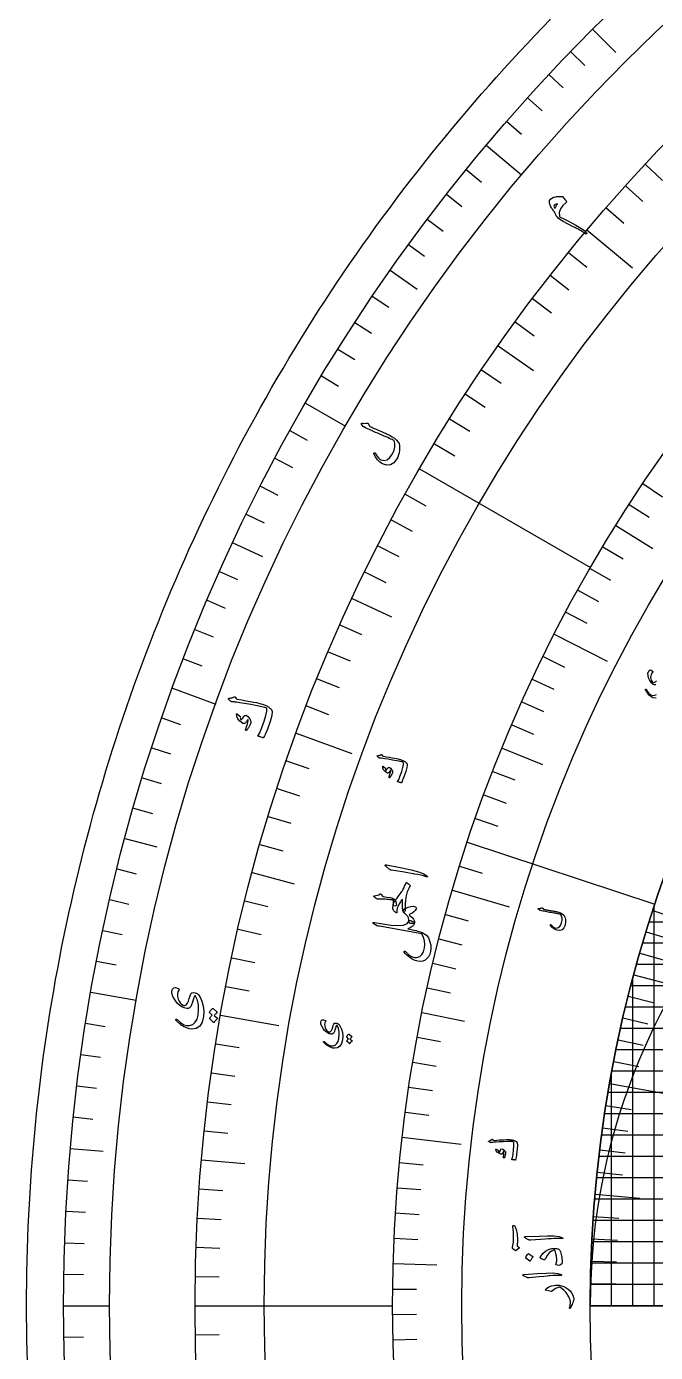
# Model space of a CAD drawing. Header units: millimetres. Extents: x -280 to 280, y -280 to 343.
# Drawn here: x -280 to -184.5, y -7.1 to 194.4 of the extents above; entities that cross this region are included whole.
import ezdxf

# ---------------------------------------------------------------- set-up
doc = ezdxf.new("R2010")
doc.units = ezdxf.units.MM
for name, color, linetype in [('CUT_OUTER', 1, 'Continuous'), ('ENGRAVE', 7, 'Continuous'), ('ENGRAVE_FINE', 8, 'Continuous'), ('TEXT', 5, 'Continuous')]:
    doc.layers.add(name, color=color, linetype=linetype)

msp = doc.modelspace()

# ---------------------------------------------------------------- linework, layer by layer
at = {"layer": 'CUT_OUTER'}
msp.add_lwpolyline([(-279.8682, -8.5889), (-279.9157, -6.8715), (-279.9526, -5.1539), (-279.9789, -3.436), (-279.9947, -1.718), (-280, 0), (-279.9947, 1.718), (-279.9789, 3.436), (-279.9526, 5.1539), (-279.9157, 6.8715), (-279.8682, 8.5889), (-279.8103, 10.306), (-279.7418, 12.0227), (-279.6627, 13.7389), (-279.5732, 15.4547), (-279.4731, 17.1698), (-279.3625, 18.8843), (-279.2413, 20.5981), (-279.1097, 22.3111), (-278.9675, 24.0232), (-278.8149, 25.7345), (-278.6517, 27.4448), (-278.4781, 29.1541), (-278.294, 30.8622), (-278.0993, 32.5692), (-277.8943, 34.275), (-277.6787, 35.9795), (-277.4527, 37.6826), (-277.2163, 39.3843), (-276.9694, 41.0845), (-276.7121, 42.7832), (-276.4444, 44.4803), (-276.1663, 46.1757), (-275.8777, 47.8693), (-275.5788, 49.5612), (-275.2695, 51.2512), (-274.9499, 52.9392), (-274.6199, 54.6253), (-274.2795, 56.3093), (-273.9289, 57.9912), (-273.5679, 59.6709), (-273.1966, 61.3483), (-272.815, 63.0235), (-272.4232, 64.6963), (-272.0211, 66.3666), (-271.6088, 68.0345), (-271.1862, 69.6997), (-270.7534, 71.3624), (-270.3104, 73.0224), (-269.8573, 74.6796), (-269.394, 76.334), (-268.9205, 77.9855), (-268.437, 79.6341), (-267.9433, 81.2797), (-267.4395, 82.9222), (-266.9257, 84.5617), (-266.4018, 86.1979), (-265.8679, 87.8309), (-265.324, 89.4606), (-264.7701, 91.0869), (-264.2062, 92.7098), (-263.6323, 94.3292), (-263.0486, 95.945), (-262.4549, 97.5572), (-261.8514, 99.1658), (-261.238, 100.7706), (-260.6147, 102.3716), (-259.9817, 103.9688), (-259.3389, 105.5621), (-258.6863, 107.1514), (-258.0239, 108.7366), (-257.3519, 110.3178), (-256.6701, 111.8948), (-255.9787, 113.4676), (-255.2777, 115.0361), (-254.567, 116.6003), (-253.8468, 118.1601), (-253.117, 119.7154), (-252.3777, 121.2663), (-251.6289, 122.8125), (-250.8705, 124.3542), (-250.1028, 125.8912), (-249.3256, 127.4234), (-248.5391, 128.9508), (-247.7432, 130.4734), (-246.938, 131.9911), (-246.1234, 133.5038), (-245.2996, 135.0115), (-244.4666, 136.514), (-243.6244, 138.0115), (-242.7729, 139.5037), (-241.9124, 140.9907), (-241.0427, 142.4724), (-240.164, 143.9488), (-239.2762, 145.4197), (-238.3795, 146.8851), (-237.4737, 148.345), (-236.559, 149.7993), (-235.6354, 151.248), (-234.7029, 152.691), (-233.7616, 154.1282), (-232.8115, 155.5597), (-231.8526, 156.9852), (-230.885, 158.4049), (-229.9087, 159.8186), (-228.9237, 161.2263), (-227.9302, 162.6279), (-226.928, 164.0234), (-225.9173, 165.4127), (-224.8981, 166.7958), (-223.8704, 168.1726), (-222.8343, 169.5431), (-221.7898, 170.9072), (-220.737, 172.2648), (-219.6758, 173.616), (-218.6064, 174.9607), (-217.5288, 176.2987), (-216.4429, 177.6301), (-215.3489, 178.9548), (-214.2468, 180.2728), (-213.1367, 181.584), (-212.0185, 182.8884), (-210.8923, 184.1859), (-209.7582, 185.4764), (-208.6162, 186.76), (-207.4663, 188.0365), (-206.3086, 189.306), (-205.1432, 190.5683), (-203.97, 191.8234), (-202.7892, 193.0714), (-201.6007, 194.312), (-200.4046, 195.5453)], dxfattribs=at)
at = {"layer": 'ENGRAVE'}
for points in [[(-194.0301, 194.0301), (-190.4946, 190.4946)], [(-210.2026, 176.3809), (-204.8403, 171.8814)], [(-194.8817, 163.5252), (-187.9873, 157.7401)], [(-224.7753, 157.3894), (-220.6796, 154.5215)], [(-208.3923, 145.9178), (-202.9859, 142.1322)], [(-237.6374, 137.2), (-231.5752, 133.7)], [(-220.3169, 127.2), (-194.3361, 112.2)], [(-190.5058, 118.5872), (-184.9026, 115.0993)], [(-248.6909, 115.9665), (-244.1593, 113.8534)], [(-230.5647, 107.5141), (-224.5831, 104.7248)], [(-199.847, 102.0614), (-191.8318, 97.968)], [(-257.8517, 93.8503), (-251.2738, 91.4562)], [(-239.0578, 87.0099), (-230.6006, 83.9317)], [(-207.7763, 84.7607), (-201.6652, 82.2678)], [(-265.05, 71.0199), (-260.2204, 69.7259)], [(-213.0574, 70.4408), (-184.5738, 61.0236)], [(-245.7315, 65.8436), (-239.3564, 64.1354)], [(-215.3332, 63.1426), (-206.6968, 60.6101)], [(0, 48.6), (-188.227, 48.6)], [(-187.776, 50.3144), (-181.2038, 48.5534)], [(-270.2312, 47.6491), (-263.3376, 46.4335)], [(-219.9315, 44.5589), (-213.4629, 43.2484)], [(-250.5351, 44.1761), (-241.6718, 42.6133)], [(0, 32.4), (-191.681, 32.4)], [(-191.4466, 33.7572), (-181.8743, 32.0693)], [(-222.9353, 25.5975), (-213.994, 24.5709)], [(-273.3558, 23.9155), (-268.3749, 23.4798)], [(-253.4319, 22.1724), (-246.857, 21.5972)], [(0, 16.2), (-193.7238, 16.2)], [(-193.6602, 16.9431), (-186.8821, 16.3501)], [(-224.3089, 6.3939), (-217.7116, 6.2059)], [(-274.4, 0), (-267.4, 0)], [(-254.4, 0), (-224.4, 0)], [(-194.4, 0), (194.4, 0)], [(0, 0), (-194.4, 0)], [(-194.4, 0), (-184.68, 0)]]:
    msp.add_lwpolyline(points, dxfattribs=at)
for radius in [274.4, 274.4, 267.4, 254.4, 254.4, 243.9, 224.4, 224.4, 213.9, 194.4, 194.4]:
    msp.add_circle((0, 0), radius, dxfattribs=at)
for centre, radius, start in [((0, 0), 194.4, 90), ((-97.2, 0), 97.2, 0)]:
    msp.add_arc(centre, radius, start, 180, dxfattribs=at)
at = {"layer": 'ENGRAVE_FINE'}
for points in [[(-197.3868, 190.6143), (-195.2288, 188.5303)], [(-200.6835, 187.1404), (-198.4894, 185.0944)], [(-203.9189, 183.6094), (-201.6895, 181.602)], [(-207.0923, 180.0226), (-204.8282, 178.0544)], [(-186.0564, 173.5004), (-183.4235, 171.0452)], [(-213.2489, 172.6855), (-210.9174, 170.7976)], [(-189.056, 170.2268), (-186.3807, 167.818)], [(-216.2302, 168.9375), (-213.8661, 167.0905)], [(-191.9981, 166.9014), (-189.2812, 164.5396)], [(-219.1456, 165.138), (-216.7497, 163.3326)], [(-221.9943, 161.2883), (-219.5672, 159.5249)], [(-197.7059, 160.0991), (-194.9082, 157.8336)], [(-200.4699, 156.6243), (-197.6331, 154.4079)], [(-227.4879, 153.4425), (-225.0008, 151.765)], [(-203.1729, 153.1017), (-200.2978, 150.9352)], [(-230.1312, 149.449), (-227.6152, 147.815)], [(-205.8139, 149.5326), (-202.9015, 147.4165)], [(-232.7044, 145.4098), (-230.1603, 143.8201)], [(-235.2067, 141.3264), (-232.6352, 139.7813)], [(-210.9072, 142.2587), (-207.9226, 140.2456)], [(-213.3578, 138.5562), (-210.3386, 136.5955)], [(-239.9956, 133.0318), (-237.3718, 131.5773)], [(-215.7434, 134.8115), (-212.6905, 132.9038)], [(-218.0634, 131.0257), (-214.9776, 129.1715)], [(-242.2808, 128.823), (-239.632, 127.4146)], [(-244.4922, 124.575), (-241.8192, 123.213)], [(-222.5033, 123.3356), (-219.3546, 121.5903)], [(-186.3906, 124.9556), (-183.4004, 122.9509)], [(-188.4746, 121.7895), (-185.4509, 119.8357)], [(-246.6291, 120.289), (-243.9327, 118.9739)], [(-224.6219, 119.4336), (-221.4433, 117.7435)], [(-226.6721, 115.4952), (-223.4644, 113.8608)], [(-192.4834, 115.3494), (-189.3955, 113.4989)], [(-250.6769, 111.6085), (-247.9362, 110.3883)], [(-228.6532, 111.5216), (-225.4175, 109.9435)], [(-194.407, 112.0771), (-191.2882, 110.2791)], [(-252.5865, 107.2166), (-249.825, 106.0444)], [(-196.2759, 108.771), (-193.1271, 107.0261)], [(-198.0894, 105.4322), (-194.9115, 103.7408)], [(-254.4192, 102.792), (-251.6377, 101.6682)], [(-232.406, 103.4738), (-229.1172, 102.0096)], [(-234.1764, 99.402), (-230.8626, 97.9954)], [(-256.1745, 98.3362), (-253.3737, 97.2611)], [(-201.5481, 98.6596), (-198.3147, 97.0768)], [(-235.8756, 95.2999), (-232.5377, 93.9513)], [(-203.1921, 95.2277), (-199.9324, 93.7)], [(-237.5029, 91.1688), (-234.142, 89.8787)], [(-204.7785, 91.7666), (-201.4933, 90.2944)], [(-259.4503, 89.3359), (-256.6137, 88.3592)], [(-206.3067, 88.2773), (-202.997, 86.8611)], [(-260.9699, 84.7943), (-258.1167, 83.8672)], [(-240.5399, 82.8245), (-237.1361, 81.6525)], [(-209.1866, 81.2178), (-205.8307, 79.9148)], [(-262.41, 80.2268), (-259.5411, 79.3497)], [(-241.9488, 78.6139), (-238.525, 77.5015)], [(-210.5372, 77.6495), (-207.1596, 76.4038)], [(-263.7702, 75.6349), (-260.8864, 74.808)], [(-243.2839, 74.3794), (-239.8412, 73.3268)], [(-211.8276, 74.0568), (-208.4293, 72.8688)], [(-244.545, 70.1221), (-241.0844, 69.1298)], [(-214.2261, 66.8024), (-210.7893, 65.7307)], [(-266.2491, 66.3834), (-263.3383, 65.6576)], [(-267.3671, 61.7266), (-264.444, 61.0517)], [(-246.8432, 61.5449), (-243.3502, 60.674)], [(-184.68, 0), (-184.68, 60.7014)], [(-216.3783, 59.4624), (-212.907, 58.5085)], [(-184.8854, 60.0729), (-181.1877, 58.8714)], [(-268.4037, 57.051), (-265.4693, 56.4272)], [(-247.8797, 57.2275), (-244.372, 56.4177)], [(-185.9056, 56.8371), (-182.1875, 55.7003)], [(0, 58.32), (-185.4458, 58.32)], [(-217.3611, 55.7629), (-213.874, 54.8683)], [(0, 55.08), (-186.4338, 55.08)], [(-248.8407, 52.8927), (-245.3194, 52.1443)], [(-186.8693, 53.5839), (-183.1319, 52.5122)], [(-269.3585, 52.358), (-266.4136, 51.7856)], [(-218.2812, 52.0452), (-214.7793, 51.2102)], [(0, 51.84), (-187.3605, 51.84)], [(-249.726, 48.5418), (-246.1921, 47.8549)], [(-187.92, 0), (-187.92, 49.7738)], [(-219.1381, 48.3101), (-215.6225, 47.5351)], [(-188.6255, 47.0296), (-184.853, 46.089)], [(0, 45.36), (-189.0339, 45.36)], [(-271.0217, 42.9256), (-268.0586, 42.4563)], [(-189.4175, 43.7305), (-185.6292, 42.8559)], [(-220.6611, 40.7926), (-217.1211, 40.1382)], [(-190.1519, 40.418), (-186.3489, 39.6097)], [(0, 42.12), (-189.7822, 42.12)], [(-251.2679, 39.7969), (-247.7122, 39.2338)], [(0, 38.88), (-190.4723, 38.88)], [(-271.7296, 38.1891), (-268.7588, 37.7716)], [(-221.3266, 37.0122), (-217.7759, 36.4184)], [(-190.8283, 37.0933), (-187.0118, 36.3514)], [(-251.9242, 35.4056), (-248.3592, 34.9046)], [(-191.16, 0), (-191.16, 35.3442)], [(0, 35.64), (-191.1051, 35.64)], [(-272.3547, 33.4409), (-269.377, 33.0753)], [(-221.9276, 33.2188), (-218.3673, 32.6859)], [(-252.5037, 31.0036), (-248.9306, 30.5648)], [(-192.0066, 30.4109), (-188.1665, 29.8026)], [(-272.8968, 28.6826), (-269.9132, 28.369)], [(-222.4639, 29.4136), (-218.895, 28.9417)], [(0, 29.16), (-192.2006, 29.16)], [(-253.0064, 26.592), (-249.4261, 26.2157)], [(-192.5081, 27.0553), (-188.658, 26.5141)], [(0, 25.92), (-192.6643, 25.92)], [(0, 22.68), (-193.0725, 22.68)], [(-192.951, 23.6914), (-189.092, 23.2176)], [(-223.3413, 21.7718), (-219.7583, 21.4225)], [(-193.3351, 20.3203), (-189.4684, 19.9139)], [(-273.7316, 19.1412), (-270.7389, 18.9319)], [(0, 19.44), (-193.4256, 19.44)], [(-253.7803, 17.746), (-250.1891, 17.4949)], [(-223.6819, 17.9374), (-220.0935, 17.6496)], [(-274.0239, 14.361), (-271.0281, 14.204)], [(-254.0514, 13.3143), (-250.4563, 13.1259)], [(-223.9569, 14.0956), (-220.364, 13.8694)], [(0, 12.96), (-193.9675, 12.96)], [(-193.9265, 13.5607), (-190.0479, 13.2894)], [(-224.1659, 10.2474), (-220.5697, 10.083)], [(-194.1336, 10.1741), (-190.2509, 9.9706)], [(-274.2328, 9.5764), (-271.2347, 9.4717)], [(-254.245, 8.8784), (-250.6472, 8.7528)], [(0, 9.72), (-194.1568, 9.72)], [(0, 6.48), (-194.292, 6.48)], [(-194.2816, 6.7845), (-190.3959, 6.6488)], [(-274.3582, 4.7889), (-271.3587, 4.7366)], [(-254.3613, 4.4399), (-250.7618, 4.3771)], [(-224.3857, 2.5364), (-220.7859, 2.4957)], [(0, 3.24), (-194.373, 3.24)], [(-194.3704, 3.3927), (-190.483, 3.3249)], [(-224.3961, -1.3241), (-220.7962, -1.3029)], [(-274.3582, -4.7889), (-271.3587, -4.7366)], [(-254.3613, -4.4399), (-250.7618, -4.3771)], [(-224.3401, -5.1864), (-220.741, -5.1032)]]:
    msp.add_lwpolyline(points, dxfattribs=at)
at = {"layer": 'TEXT'}
for points in [[(-199.7679, 166.1897), (-199.8631, 166.3008), (-199.9553, 166.4146), (-200.0445, 166.531), (-200.1308, 166.6502), (-200.2124, 166.7722), (-200.2879, 166.8973), (-200.3572, 167.0253), (-200.4203, 167.1564), (-200.5189, 167.4126), (-200.5737, 167.6385), (-200.5847, 167.8339), (-200.552, 167.9988), (-200.4375, 168.1959), (-200.2434, 168.3559), (-199.9699, 168.4784), (-199.617, 168.5632), (-199.5125, 168.5802), (-199.4077, 168.594), (-199.3027, 168.6045), (-199.1974, 168.6118), (-199.0916, 168.6163), (-198.9847, 168.6184), (-198.8769, 168.6181), (-198.7681, 168.6155), (-198.7079, 168.6105), (-198.656, 168.5975), (-198.6122, 168.5767), (-198.5766, 168.5479), (-198.4558, 168.4054), (-198.3486, 168.2775), (-198.255, 168.164), (-198.1749, 168.0651), (-198.1094, 167.9822), (-198.0593, 167.9169), (-198.0247, 167.8691), (-198.0056, 167.8388), (-197.9908, 167.7917), (-197.9932, 167.7487), (-198.0127, 167.7099), (-198.0494, 167.6754), (-198.5742, 167.2061), (-198.9199, 166.705), (-199.0863, 166.1734), (-199.0735, 165.612), (-199.0578, 165.5603), (-199.0342, 165.518), (-199.0027, 165.4853), (-198.9633, 165.462), (-198.3945, 165.1942), (-197.8113, 164.9047), (-197.2136, 164.5936), (-196.6017, 164.2608), (-195.7977, 163.7895), (-195.2499, 163.4133), (-194.9576, 163.1327), (-194.9206, 162.9481), (-194.96, 162.9186), (-195.0173, 162.917), (-195.0925, 162.9432), (-195.1857, 162.9972), (-195.3693, 163.1226), (-195.5649, 163.2477), (-195.7723, 163.3727), (-195.9918, 163.4974), (-196.222, 163.6224), (-196.4619, 163.7481), (-196.7115, 163.8745), (-196.9708, 164.0015), (-197.8406, 164.4274), (-198.5116, 164.7866), (-198.9835, 165.08), (-199.2557, 165.308), (-199.3664, 165.4331), (-199.4632, 165.5547), (-199.5461, 165.6727), (-199.6149, 165.7873), (-199.6709, 165.8971), (-199.715, 166.0007), (-199.7474, 166.0983), (-199.7679, 166.1897)], [(-199.7243, 166.7639), (-199.6975, 166.8502), (-199.6655, 166.9382), (-199.6284, 167.0279), (-199.5863, 167.1191), (-199.5393, 167.2116), (-199.4881, 167.3049), (-199.4324, 167.3989), (-199.3723, 167.4937), (-199.5641, 167.4505), (-199.7101, 167.3967), (-199.8103, 167.3325), (-199.8647, 167.2579), (-199.8938, 167.1395), (-199.8802, 167.0176), (-199.8237, 166.8924), (-199.7243, 166.7639)], [(-229.1307, 134.0056), (-229.1465, 134.0335), (-229.153, 134.0614), (-229.1505, 134.0892), (-229.1388, 134.117), (-229.1193, 134.1403), (-229.0933, 134.1545), (-229.0609, 134.1595), (-229.0221, 134.1554), (-228.8, 134.1246), (-228.5994, 134.1129), (-228.4203, 134.1204), (-228.2626, 134.1469), (-228.2093, 134.1508), (-228.1611, 134.1325), (-228.1181, 134.0919), (-228.0804, 134.0292), (-228.0649, 133.9942), (-228.0499, 133.9607), (-228.0352, 133.9288), (-228.021, 133.8985), (-228.0076, 133.87), (-227.9955, 133.8437), (-227.9849, 133.8195), (-227.9756, 133.7974), (-227.9576, 133.759), (-227.9302, 133.723), (-227.8936, 133.6895), (-227.8476, 133.6586), (-227.7075, 133.589), (-227.5534, 133.5152), (-227.3855, 133.4372), (-227.2037, 133.355), (-227.0082, 133.2681), (-226.7995, 133.1759), (-226.5774, 133.0786), (-226.3421, 132.976), (-226.1054, 132.8768), (-225.8839, 132.7819), (-225.6775, 132.6912), (-225.4864, 132.6048), (-225.3096, 132.5229), (-225.1465, 132.4456), (-224.9969, 132.3731), (-224.861, 132.3052), (-224.4681, 132.0879), (-224.1204, 131.8407), (-223.8175, 131.5639), (-223.5594, 131.2577), (-223.4337, 131.0335), (-223.3582, 130.757), (-223.3327, 130.4283), (-223.3569, 130.0472), (-223.4201, 129.6564), (-223.5077, 129.306), (-223.6198, 128.9958), (-223.7564, 128.7257), (-224.2239, 128.1215), (-224.7426, 127.793), (-225.3137, 127.7405), (-225.9379, 127.965), (-226.3424, 128.2394), (-226.6944, 128.5856), (-226.9938, 129.004), (-227.2399, 129.4948), (-227.2515, 129.5281), (-227.2536, 129.5574), (-227.2464, 129.5826), (-227.2297, 129.6038), (-227.2064, 129.6232), (-227.1834, 129.6349), (-227.1609, 129.639), (-227.1389, 129.6356), (-227.1091, 129.6251), (-227.0837, 129.6093), (-227.0626, 129.5881), (-227.0459, 129.5616), (-226.7981, 129.1812), (-226.5701, 128.8867), (-226.3621, 128.6781), (-226.1742, 128.5551), (-225.6803, 128.4473), (-225.2268, 128.5624), (-224.8131, 128.9001), (-224.4383, 129.4602), (-224.192, 130.0179), (-224.0653, 130.5404), (-224.0584, 131.028), (-224.1717, 131.4813), (-224.3114, 131.5551), (-224.4765, 131.6379), (-224.6671, 131.7297), (-224.8832, 131.8305), (-225.1255, 131.9401), (-225.3948, 132.0582), (-225.6913, 132.1849), (-226.0147, 132.3201), (-226.3465, 132.4629), (-226.6723, 132.6048), (-226.9921, 132.7456), (-227.3059, 132.8855), (-227.6135, 133.025), (-227.9145, 133.1644), (-228.2089, 133.3039), (-228.4968, 133.4435), (-228.7805, 133.5666), (-228.8098, 133.5858), (-228.8355, 133.6067), (-228.8575, 133.6295), (-228.8758, 133.6542)], [(-249.235, 92.3181), (-249.1262, 92.3331), (-249.0214, 92.352), (-248.9205, 92.3748), (-248.8236, 92.4014), (-248.7305, 92.4325), (-248.6409, 92.4685), (-248.5548, 92.5095), (-248.4724, 92.5555), (-248.4305, 92.5693), (-248.3897, 92.5639), (-248.3501, 92.5393), (-248.3116, 92.4956), (-248.1153, 92.2461), (-248.0934, 92.2208), (-248.0741, 92.2014), (-248.0574, 92.1879), (-248.0434, 92.1802), (-247.3044, 92.0661), (-246.6384, 91.9576), (-246.0456, 91.855), (-245.5257, 91.7586), (-245.0795, 91.6681), (-244.7076, 91.5835), (-244.4101, 91.5047), (-244.1868, 91.432), (-243.7724, 91.2768), (-243.6438, 91.2203), (-243.517, 91.1571), (-243.3921, 91.0875), (-243.269, 91.0114), (-243.1479, 90.9282), (-243.029, 90.8375), (-242.9123, 90.7393), (-242.7979, 90.6336), (-242.6919, 90.3052), (-242.7631, 89.6959), (-243.0092, 88.8051), (-243.4273, 87.631), (-243.5716, 87.2692), (-243.7141, 86.9377), (-243.8549, 86.6365), (-243.9941, 86.3656), (-244.0144, 86.3436), (-244.0375, 86.331), (-244.0632, 86.3276), (-244.0917, 86.3335), (-244.2248, 86.3719), (-244.3456, 86.4078), (-244.4542, 86.4411), (-244.5505, 86.4719), (-244.6356, 86.5005), (-244.7105, 86.5273), (-244.7754, 86.5523), (-244.83, 86.5755), (-244.8601, 86.5903), (-244.8737, 86.6077), (-244.8709, 86.6276), (-244.8516, 86.65), (-244.7211, 86.8272), (-244.5861, 87.0671), (-244.4464, 87.3698), (-244.3017, 87.7352), (-243.9031, 88.8388), (-243.6399, 89.7199), (-243.5145, 90.38), (-243.5286, 90.8197), (-243.7863, 90.9153), (-244.274, 91.0374), (-244.9916, 91.1857), (-245.9395, 91.3595), (-246.8914, 91.525), (-247.6128, 91.6465), (-248.1033, 91.7247), (-248.3628, 91.7601), (-248.4347, 91.7676), (-248.5019, 91.7747), (-248.5644, 91.7813), (-248.6224, 91.7873), (-248.6751, 91.7927), (-248.7222, 91.7972), (-248.7636, 91.8009), (-248.7993, 91.8036), (-248.8753, 91.8145), (-248.9434, 91.8372), (-249.0035, 91.8716), (-249.0556, 91.9178), (-249.3169, 92.201), (-249.3336, 92.2225), (-249.3425, 92.2424), (-249.3436, 92.2606), (-249.3368, 92.2772), (-249.3181, 92.2936), (-249.2949, 92.3059), (-249.2672, 92.3141), (-249.235, 92.3181)], [(-248.1063, 89.938), (-248.0983, 89.9534), (-248.0869, 89.9651), (-248.072, 89.973), (-248.0536, 89.9773), (-248.0392, 89.9757), (-248.0245, 89.9716), (-248.0095, 89.965), (-247.9942, 89.9558), (-247.6095, 89.6122), (-247.5718, 89.5737), (-247.5451, 89.5379), (-247.5295, 89.5049), (-247.5248, 89.4747), (-247.5335, 89.3559), (-247.5268, 89.2498), (-247.5046, 89.1563), (-247.4671, 89.0756), (-247.4406, 89.0527), (-247.4018, 89.0569), (-247.3509, 89.0883), (-247.2879, 89.1467), (-247.2541, 89.1888), (-247.2208, 89.2328), (-247.188, 89.2788), (-247.1557, 89.3268), (-247.1236, 89.3773), (-247.0916, 89.4308), (-247.0597, 89.4874), (-247.0279, 89.5471), (-246.8593, 89.7319), (-246.6499, 89.7345), (-246.3998, 89.5552), (-246.1085, 89.1945), (-246.0312, 89.0615), (-245.9775, 88.9395), (-245.9473, 88.8286), (-245.9408, 88.7286), (-245.9554, 88.6266), (-245.9946, 88.4925), (-246.0585, 88.3264), (-246.147, 88.1281), (-246.1944, 88.0277), (-246.2429, 87.9337), (-246.2928, 87.8461), (-246.3438, 87.765), (-246.3946, 87.6898), (-246.4434, 87.6199), (-246.4903, 87.5554), (-246.5353, 87.4961), (-246.5728, 87.4631), (-246.6093, 87.4429), (-246.6448, 87.4357), (-246.6794, 87.4413), (-246.711, 87.4585), (-246.7292, 87.483), (-246.7341, 87.5149), (-246.7256, 87.554), (-246.6912, 87.6761), (-246.65, 87.8139), (-246.602, 87.9673), (-246.547, 88.1363), (-246.4443, 88.4516), (-246.3753, 88.7019), (-246.3403, 88.8872), (-246.3394, 89.0076), (-246.3445, 89.0251), (-246.3551, 89.0374), (-246.3711, 89.0444), (-246.3927, 89.0462), (-246.4076, 89.0431), (-246.4238, 89.0333), (-246.4412, 89.0166), (-246.4599, 88.9932), (-246.6088, 88.7666), (-246.6758, 88.6736), (-246.746, 88.5985), (-246.8192, 88.5415), (-246.8956, 88.5024), (-246.9783, 88.4759), (-247.0558, 88.4704), (-247.1281, 88.4861), (-247.1953, 88.5228), (-247.6196, 88.8516), (-247.9129, 89.1972), (-248.0752, 89.5594), (-248.1063, 89.938)], [(-226.6759, 83.6005), (-226.6012, 83.6108), (-226.5292, 83.6237), (-226.46, 83.6393), (-226.3934, 83.6575), (-226.3295, 83.6788), (-226.268, 83.7035), (-226.209, 83.7316), (-226.1524, 83.7631), (-226.1237, 83.7726), (-226.0957, 83.7689), (-226.0684, 83.7521), (-226.0418, 83.7221), (-225.9064, 83.5513), (-225.8913, 83.5339), (-225.878, 83.5206), (-225.8665, 83.5114), (-225.8569, 83.5061), (-225.3488, 83.4282), (-224.8909, 83.3542), (-224.4832, 83.2844), (-224.1257, 83.2187), (-223.8188, 83.1571), (-223.5631, 83.0994), (-223.3584, 83.0458), (-223.2048, 82.9961), (-222.9196, 82.8901), (-222.8311, 82.8514), (-222.7439, 82.8082), (-222.6579, 82.7605), (-222.5731, 82.7083), (-222.4898, 82.6513), (-222.4079, 82.5891), (-222.3276, 82.5217), (-222.2487, 82.4492), (-222.1755, 82.2233), (-222.2241, 81.8038), (-222.3932, 81.1903), (-222.6813, 80.3819), (-222.7809, 80.1329), (-222.8793, 79.9047), (-222.9766, 79.6975), (-223.0728, 79.5111), (-223.0868, 79.496), (-223.1027, 79.4873), (-223.1204, 79.485), (-223.1399, 79.4891), (-223.2314, 79.5158), (-223.3144, 79.5406), (-223.389, 79.5637), (-223.4552, 79.585), (-223.5136, 79.6048), (-223.5651, 79.6233), (-223.6096, 79.6406), (-223.6472, 79.6567), (-223.6678, 79.6669), (-223.6772, 79.6789), (-223.6752, 79.6925), (-223.6619, 79.7079), (-223.5719, 79.8296), (-223.4787, 79.9946), (-223.3823, 80.2027), (-223.2824, 80.454), (-223.0078, 81.2131), (-222.827, 81.8194), (-222.7412, 82.2736), (-222.7513, 82.5761), (-222.9287, 82.6414), (-223.2641, 82.7248), (-223.7577, 82.8259), (-224.4095, 82.9443), (-225.064, 83.0574), (-225.56, 83.1405), (-225.8972, 83.194), (-226.0756, 83.2183), (-226.125, 83.2235), (-226.1711, 83.2283), (-226.2141, 83.2328), (-226.254, 83.237), (-226.2902, 83.2407), (-226.3226, 83.2438), (-226.351, 83.2463), (-226.3756, 83.2482), (-226.4278, 83.2557), (-226.4746, 83.2712), (-226.516, 83.2948), (-226.5519, 83.3265), (-226.732, 83.5204), (-226.7435, 83.5351), (-226.7496, 83.5487), (-226.7504, 83.5612), (-226.7458, 83.5725), (-226.733, 83.5838), (-226.7171, 83.5922), (-226.698, 83.5978), (-226.6759, 83.6005)], [(-225.8973, 81.9696), (-225.8918, 81.9801), (-225.8839, 81.9881), (-225.8737, 81.9935), (-225.8611, 81.9965), (-225.8512, 81.9954), (-225.841, 81.9925), (-225.8307, 81.9879), (-225.8202, 81.9816), (-225.5557, 81.7457), (-225.5298, 81.7192), (-225.5114, 81.6947), (-225.5007, 81.6721), (-225.4974, 81.6513), (-225.5034, 81.5699), (-225.4988, 81.4971), (-225.4836, 81.4329), (-225.4578, 81.3775), (-225.4395, 81.3617), (-225.4129, 81.3646), (-225.3779, 81.3861), (-225.3346, 81.4261), (-225.3114, 81.4549), (-225.2885, 81.4851), (-225.2659, 81.5166), (-225.2437, 81.5495), (-225.2217, 81.5841), (-225.1997, 81.6208), (-225.1778, 81.6597), (-225.1559, 81.7006), (-225.0401, 81.8273), (-224.8962, 81.8289), (-224.7242, 81.7057), (-224.5239, 81.458), (-224.4708, 81.3666), (-224.4339, 81.2828), (-224.4132, 81.2066), (-224.4087, 81.1379), (-224.4188, 81.0678), (-224.4458, 80.9758), (-224.4898, 80.8617), (-224.5507, 80.7256), (-224.5833, 80.6567), (-224.6168, 80.5922), (-224.6511, 80.5321), (-224.6863, 80.4765), (-224.7213, 80.4249), (-224.7549, 80.3769), (-224.7872, 80.3327), (-224.8182, 80.292), (-224.844, 80.2694), (-224.8691, 80.2556), (-224.8936, 80.2507), (-224.9173, 80.2546), (-224.939, 80.2665), (-224.9515, 80.2834), (-224.9549, 80.3053), (-224.949, 80.3321), (-224.9252, 80.4159), (-224.8968, 80.5104), (-224.8636, 80.6157), (-224.8257, 80.7317), (-224.7549, 80.9481), (-224.7074, 81.1199), (-224.6833, 81.2471), (-224.6827, 81.3298), (-224.6861, 81.3418), (-224.6934, 81.3503), (-224.7045, 81.3551), (-224.7193, 81.3563), (-224.7295, 81.3542), (-224.7407, 81.3475), (-224.7526, 81.336), (-224.7655, 81.3199), (-224.8678, 81.1645), (-224.914, 81.1007), (-224.9622, 81.0493), (-225.0126, 81.0102), (-225.0651, 80.9835), (-225.1219, 80.9654), (-225.1752, 80.9617), (-225.2249, 80.9726), (-225.2711, 80.9979), (-225.5626, 81.224), (-225.7642, 81.4614), (-225.8757, 81.71), (-225.8973, 81.9696)], [(-225.3713, 66.7373), (-225.5149, 66.8775), (-225.5533, 66.9675), (-225.4864, 67.0071), (-225.3145, 66.9962), (-222.9971, 66.5397), (-221.5765, 66.2534), (-220.4636, 65.9513), (-219.658, 65.6349), (-219.1593, 65.3051), (-219.1234, 65.2615), (-219.1073, 65.2275), (-219.1108, 65.2031), (-219.134, 65.1882), (-219.1657, 65.1803), (-219.2042, 65.1793), (-219.2494, 65.1853), (-219.3012, 65.1982), (-219.6996, 65.3167), (-220.1277, 65.424), (-220.5853, 65.52), (-221.0726, 65.6046), (-221.1993, 65.629), (-221.5424, 65.6913), (-222.1021, 65.7912), (-222.8784, 65.9284), (-224.6049, 66.2153), (-224.6948, 66.2368), (-224.7751, 66.2655), (-224.8458, 66.3016), (-224.9068, 66.3451)], [(-227.025, 62.0135), (-227.06, 62.0424), (-227.092, 62.0686), (-227.121, 62.0921), (-227.1471, 62.1129), (-227.1695, 62.1308), (-227.1878, 62.1456), (-227.202, 62.1575), (-227.212, 62.1663), (-227.2281, 62.1872), (-227.2377, 62.2089), (-227.2409, 62.2314), (-227.2376, 62.2546), (-227.2287, 62.2757), (-227.215, 62.2917), (-227.1965, 62.3025), (-227.1732, 62.3082), (-226.9362, 62.3423), (-226.7161, 62.3961), (-226.5129, 62.4696), (-226.3266, 62.5628), (-226.2801, 62.5804), (-226.2353, 62.5782), (-226.1922, 62.5561), (-226.1509, 62.5143), (-225.9013, 62.1921), (-225.274, 62.1204), (-224.7998, 62.0394), (-224.4338, 61.9365), (-224.1757, 61.8119), (-224.0256, 61.6657), (-223.966, 61.5408), (-223.9126, 61.3613), (-223.8654, 61.1272), (-223.824, 60.8386), (-224.0568, 60.7479), (-224.2112, 60.7584), (-224.2871, 60.8705), (-224.2843, 61.0841), (-224.2639, 61.241), (-224.2522, 61.384), (-224.2491, 61.5131), (-224.2548, 61.6283), (-224.2956, 61.6417), (-224.3558, 61.6548), (-224.4353, 61.6676), (-224.5342, 61.68), (-224.653, 61.6928), (-224.7919, 61.7067), (-224.951, 61.7217), (-225.1304, 61.7378), (-225.3514, 61.7584), (-225.559, 61.7758), (-225.7532, 61.7902), (-225.9339, 61.8014), (-226.1018, 61.809), (-226.2578, 61.8128), (-226.4018, 61.8125), (-226.5339, 61.8083), (-226.6385, 61.8077), (-226.7214, 61.8138), (-226.7825, 61.8267), (-226.8219, 61.8463), (-226.855, 61.8776), (-226.8999, 61.9158), (-226.9566, 61.9611), (-227.025, 62.0135)], [(-223.8433, 59.7339), (-223.9764, 59.8025), (-224.0916, 59.8826), (-224.1888, 59.9743), (-224.268, 60.0774), (-224.327, 60.2115), (-224.3595, 60.3749), (-224.3653, 60.5676), (-224.3445, 60.7895), (-224.3232, 60.9079), (-224.2951, 61.0218), (-224.2599, 61.1314), (-224.2179, 61.2366), (-224.17, 61.3377), (-224.1176, 61.435), (-224.0605, 61.5285), (-223.9988, 61.6182), (-223.7704, 61.9174), (-223.567, 62.1848), (-223.3889, 62.4208), (-223.236, 62.6253), (-223.1083, 62.7991), (-223.0058, 62.9429), (-222.9285, 63.0567), (-222.8763, 63.1407), (-222.7925, 63.3043), (-222.7148, 63.4634), (-222.6433, 63.6179), (-222.5779, 63.7678), (-222.5181, 63.9112), (-222.4631, 64.0459), (-222.413, 64.1719), (-222.3679, 64.2893), (-222.3572, 64.307), (-222.3384, 64.3135), (-222.3117, 64.3088), (-222.2769, 64.2931), (-222.1306, 64.2076), (-221.9954, 64.109), (-221.8716, 63.9975), (-221.7589, 63.8731), (-221.7478, 63.8531), (-221.7435, 63.8312), (-221.7459, 63.8075), (-221.7551, 63.782), (-221.825, 63.6549), (-221.8905, 63.5321), (-221.9515, 63.4136), (-222.0081, 63.2995), (-222.0595, 63.1901), (-222.1051, 63.0859), (-222.1447, 62.9868), (-222.1785, 62.893), (-222.3476, 62.3192), (-222.4545, 61.6945), (-222.4988, 61.0193), (-222.4802, 60.2943), (-222.4802, 60.17), (-222.4986, 60.0606), (-222.5353, 59.9661), (-222.5903, 59.8864), (-222.6518, 59.8333), (-222.7079, 59.8186), (-222.7587, 59.8422), (-222.8041, 59.9041), (-222.8692, 60.1264), (-222.9063, 60.492), (-222.9149, 61.0011), (-222.8939, 61.6539), (-222.8964, 61.6808), (-222.9009, 61.7008), (-222.9072, 61.7138), (-222.9155, 61.7199), (-222.9816, 61.6857), (-223.0848, 61.5667), (-223.2249, 61.3628), (-223.4018, 61.0738), (-223.5752, 60.741), (-223.6932, 60.413), (-223.756, 60.0901), (-223.7634, 59.7725), (-223.7645, 59.7428), (-223.7782, 59.7265), (-223.8044, 59.7235), (-223.8433, 59.7339)], [(-222.8195, 59.958), (-222.7741, 60.0802), (-222.6963, 60.1936), (-222.586, 60.2981), (-222.4432, 60.3937), (-222.0384, 60.5929), (-221.6535, 60.7), (-221.2886, 60.7153), (-220.9437, 60.6392), (-220.8524, 60.5888), (-220.8049, 60.5195), (-220.8011, 60.4313), (-220.8409, 60.3242), (-220.9889, 60.0822), (-221.1947, 59.8643), (-221.4583, 59.6703), (-221.7799, 59.5), (-221.844, 59.4602), (-221.8674, 59.4145), (-221.8502, 59.3629), (-221.7923, 59.3053), (-221.4483, 59.0194), (-221.2175, 58.7322), (-221.0998, 58.4435), (-221.0951, 58.1529), (-221.1105, 58.1274), (-221.1421, 58.1062), (-221.19, 58.0892), (-221.2541, 58.0765), (-221.436, 58.0688), (-221.5949, 58.0821), (-221.731, 58.1166), (-221.8442, 58.1721), (-221.8842, 58.2086), (-221.912, 58.2541), (-221.9274, 58.3088), (-221.9304, 58.3726), (-221.9288, 58.6682), (-221.9892, 58.9297), (-222.1118, 59.1572), (-222.2966, 59.3509), (-222.5129, 59.5383), (-222.6721, 59.7021), (-222.7743, 59.842), (-222.8195, 59.958)], [(-202.2602, 60.2736), (-202.2739, 60.2882), (-202.2821, 60.3041), (-202.2847, 60.3213), (-202.2817, 60.3398), (-202.2733, 60.3568), (-202.2597, 60.3692), (-202.2408, 60.377), (-202.2166, 60.3802), (-202.0773, 60.3943), (-201.9538, 60.4168), (-201.8463, 60.4477), (-201.7545, 60.487), (-201.7227, 60.4972), (-201.6908, 60.4932), (-201.6587, 60.475), (-201.6264, 60.4426), (-201.6118, 60.4237), (-201.5977, 60.4057), (-201.5841, 60.3885), (-201.5709, 60.3723), (-201.5585, 60.357), (-201.5473, 60.3428), (-201.5372, 60.3298), (-201.5283, 60.3178), (-201.5116, 60.2971), (-201.4897, 60.2794), (-201.4624, 60.2645), (-201.4299, 60.2526), (-201.3345, 60.2311), (-201.23, 60.2092), (-201.1165, 60.1867), (-200.9939, 60.1638), (-200.8624, 60.14), (-200.722, 60.115), (-200.5727, 60.0889), (-200.4146, 60.0615), (-200.2562, 60.0365), (-200.1076, 60.0117), (-199.9689, 59.9873), (-199.84, 59.9633), (-199.7205, 59.9398), (-199.61, 59.9171), (-199.5084, 59.8953), (-199.4158, 59.8743), (-199.145, 59.8008), (-198.8972, 59.7024), (-198.6722, 59.5794), (-198.47, 59.4318), (-198.3604, 59.3143), (-198.2736, 59.1574), (-198.2094, 58.9614), (-198.1678, 58.7261), (-198.1485, 58.4791), (-198.15, 58.2529), (-198.1724, 58.0477), (-198.2156, 57.8632), (-198.4109, 57.4265), (-198.6779, 57.1502), (-199.0173, 57.0343), (-199.4295, 57.0792), (-199.7154, 57.1867), (-199.9801, 57.3455), (-200.2233, 57.5557), (-200.4449, 57.8176), (-200.4568, 57.8361), (-200.4624, 57.8536), (-200.4617, 57.87), (-200.4547, 57.8853), (-200.4434, 57.9004), (-200.4312, 57.9109), (-200.4181, 57.9167), (-200.4042, 57.9179), (-200.3846, 57.9159), (-200.3668, 57.91), (-200.3509, 57.9002), (-200.3368, 57.8866), (-200.1304, 57.6919), (-199.9487, 57.5466), (-199.7917, 57.4504), (-199.6595, 57.4032), (-199.3436, 57.4102), (-199.085, 57.5468), (-198.8833, 57.8131), (-198.738, 58.2089), (-198.6707, 58.5844), (-198.6709, 58.9207), (-198.739, 59.2181), (-198.875, 59.4766), (-198.9707, 59.5006), (-199.0833, 59.5263), (-199.2126, 59.5538), (-199.3587, 59.5829), (-199.5221, 59.6135), (-199.7032, 59.6452), (-199.902, 59.6782), (-200.1184, 59.7123), (-200.341, 59.7498), (-200.5598, 59.7877), (-200.7749, 59.8258), (-200.9862, 59.8643), (-201.1936, 59.9034), (-201.397, 59.9435), (-201.5964, 59.9846), (-201.7918, 60.0267), (-201.9823, 60.0595), (-202.003, 60.0667), (-202.0217, 60.0757), (-202.0384, 60.0862), (-202.0532, 60.0985)], [(-224.6219, 57.8617), (-223.58, 57.7703), (-222.7706, 57.8526), (-222.1932, 58.1085), (-221.847, 58.5384), (-221.7924, 58.5574), (-221.6969, 58.5433), (-221.5605, 58.4961), (-221.3831, 58.416), (-221.2451, 58.3464), (-221.1508, 58.2808), (-221.1, 58.2194), (-221.0927, 58.1621), (-221.2216, 57.86), (-221.4339, 57.6163), (-221.7299, 57.4308), (-222.1098, 57.3034), (-220.8659, 57.0346), (-219.9233, 56.7124), (-219.2813, 56.3381), (-218.9397, 55.9121), (-218.7335, 55.3235), (-218.6142, 54.7826), (-218.5823, 54.2886), (-218.638, 53.841), (-218.7684, 53.4124), (-218.952, 53.0509), (-219.1891, 52.7563), (-219.4801, 52.5284), (-219.813, 52.3789), (-220.1761, 52.3194), (-220.5695, 52.3504), (-220.993, 52.4722), (-221.2122, 52.5672), (-221.4273, 52.6789), (-221.6384, 52.8074), (-221.8454, 52.9529), (-222.0482, 53.1159), (-222.2466, 53.297), (-222.4405, 53.4963), (-222.6299, 53.7139), (-222.6486, 53.7441), (-222.6596, 53.775), (-222.6631, 53.8065), (-222.659, 53.8387), (-222.6492, 53.8639), (-222.6333, 53.884), (-222.6111, 53.8989), (-222.5829, 53.9086), (-222.551, 53.9101), (-222.5182, 53.9003), (-222.4845, 53.8792), (-222.4497, 53.8469), (-221.973, 53.3958), (-221.5232, 53.0931), (-221.101, 52.9377), (-220.7065, 52.9289), (-220.2873, 53.0789), (-219.9555, 53.3717), (-219.7104, 53.8073), (-219.5512, 54.386), (-219.5067, 54.9224), (-219.5614, 55.4526), (-219.7154, 55.9774), (-219.9688, 56.4971), (-226.4052, 57.6679), (-226.5589, 57.6964), (-226.6872, 57.7272), (-226.7902, 57.7603), (-226.8678, 57.7958), (-227.3798, 58.1179), (-227.4099, 58.1988), (-227.3809, 58.2494), (-227.2927, 58.2697), (-227.1454, 58.2596)], [(-256.8834, 47.9554), (-257.0331, 47.6847), (-257.0966, 47.3633), (-257.0735, 46.9915), (-256.9638, 46.5698), (-256.8362, 46.2919), (-256.6676, 46.0496), (-256.458, 45.8427), (-256.2076, 45.6713), (-256.1553, 45.6494), (-256.0989, 45.6382), (-256.0382, 45.6376), (-255.9733, 45.6478), (-255.758, 45.7548), (-255.5723, 45.9652), (-255.4159, 46.2789), (-255.2883, 46.6961), (-255.166, 47.1083), (-255.0279, 47.3985), (-254.8743, 47.5666), (-254.7054, 47.6128), (-254.3798, 47.5605), (-254.1031, 47.4432), (-253.8752, 47.2611), (-253.696, 47.0144), (-253.365, 46.2768), (-253.1586, 45.5197), (-253.0764, 44.7424), (-253.1183, 43.9439), (-253.3252, 43.1001), (-253.6937, 42.5043), (-254.2256, 42.1561), (-254.9219, 42.0559), (-255.2871, 42.1036), (-255.6729, 42.2207), (-256.0791, 42.4076), (-256.5057, 42.6645), (-256.6222, 42.7488), (-256.7338, 42.834), (-256.8408, 42.9203), (-256.943, 43.0075), (-257.0408, 43.0963), (-257.1349, 43.1875), (-257.2251, 43.2809), (-257.3114, 43.3766), (-257.3455, 43.4259), (-257.3558, 43.4667), (-257.3423, 43.4988), (-257.3051, 43.5224), (-257.2623, 43.5318), (-257.2216, 43.5289), (-257.1829, 43.5138), (-257.1463, 43.4864), (-256.6179, 43.0206), (-256.1219, 42.7148), (-255.6587, 42.5681), (-255.2288, 42.5795), (-254.7465, 42.7659), (-254.3728, 43.0945), (-254.107, 43.5653), (-253.9484, 44.1788), (-253.8724, 44.987), (-253.9092, 45.7343), (-254.0594, 46.4212), (-254.3234, 47.0486), (-254.3483, 47.088), (-254.377, 47.1064), (-254.4097, 47.1039), (-254.4462, 47.0804), (-254.5258, 46.9725), (-254.6126, 46.7756), (-254.7062, 46.4898), (-254.8065, 46.1149), (-254.9241, 45.7362), (-255.067, 45.4565), (-255.2355, 45.276), (-255.43, 45.1945), (-255.6443, 45.1787), (-255.862, 45.2023), (-256.083, 45.2654), (-256.3074, 45.3681), (-256.734, 45.6486), (-257.11, 46.0001), (-257.435, 46.4229), (-257.7086, 46.9171), (-257.771, 47.0469), (-257.8229, 47.1713), (-257.8642, 47.2903), (-257.895, 47.4041), (-257.9159, 47.5119), (-257.9276, 47.6135), (-257.93, 47.7088), (-257.9233, 47.7978), (-257.8283, 48.1329), (-257.641, 48.3142), (-257.3619, 48.3416), (-256.991, 48.2154), (-256.8961, 48.1549), (-256.8465, 48.0914), (-256.8423, 48.0249), (-256.8834, 47.9554)], [(-252.2049, 44.5517), (-252.2141, 44.5646), (-252.2181, 44.5811), (-252.2168, 44.6012), (-252.2103, 44.6248), (-252.1623, 44.7051), (-252.1113, 44.7821), (-252.0576, 44.8557), (-252.0009, 44.9259), (-251.9407, 44.9932), (-251.8764, 45.0581), (-251.8078, 45.1205), (-251.7352, 45.1804), (-251.7144, 45.1908), (-251.6938, 45.1933), (-251.6736, 45.1879), (-251.6536, 45.1748), (-251.0526, 44.6356), (-251.0457, 44.6226), (-251.0487, 44.6057), (-251.0616, 44.585), (-251.0843, 44.5603), (-251.1041, 44.5442), (-251.1321, 44.5172), (-251.1683, 44.4792), (-251.2128, 44.4304), (-251.2662, 44.3702), (-251.329, 44.2981), (-251.4014, 44.2142), (-251.4833, 44.1185), (-251.0162, 43.6956), (-251.0027, 43.6775), (-251.0022, 43.6573), (-251.0147, 43.6348), (-251.0402, 43.61), (-251.0623, 43.5886), (-251.0957, 43.5546), (-251.1405, 43.508), (-251.1965, 43.4487), (-251.2642, 43.3757), (-251.3435, 43.2878), (-251.4345, 43.1851), (-251.5371, 43.0674), (-251.5528, 43.0561), (-251.5672, 43.0524), (-251.5803, 43.0563), (-251.592, 43.0679), (-252.1682, 43.6078), (-252.1774, 43.6206), (-252.1814, 43.6371), (-252.1802, 43.6572), (-252.1739, 43.6808), (-252.137, 43.7499), (-252.0965, 43.8161), (-252.0526, 43.8794), (-252.0051, 43.9398), (-251.9546, 43.9974), (-251.9018, 44.0523), (-251.8465, 44.1045), (-251.7888, 44.1541)], [(-234.5904, 43.1917), (-234.6928, 43.0056), (-234.736, 42.7847), (-234.7197, 42.5294), (-234.6438, 42.2398), (-234.5558, 42.0489), (-234.4397, 41.8825), (-234.2956, 41.7404), (-234.1234, 41.6226), (-234.0874, 41.6076), (-234.0486, 41.5999), (-234.0068, 41.5995), (-233.9622, 41.6066), (-233.8143, 41.6802), (-233.6867, 41.8251), (-233.5793, 42.0411), (-233.492, 42.3282), (-233.4084, 42.612), (-233.3138, 42.8119), (-233.2084, 42.9279), (-233.0924, 42.96), (-232.8685, 42.9246), (-232.6781, 42.8443), (-232.5211, 42.7194), (-232.3975, 42.5497), (-232.1693, 42.0419), (-232.027, 41.5202), (-231.9705, 40.9842), (-231.9998, 40.4334), (-232.143, 39.8515), (-232.3973, 39.441), (-232.7637, 39.2016), (-233.2427, 39.1336), (-233.4936, 39.1671), (-233.7586, 39.2484), (-234.0376, 39.3777), (-234.3304, 39.5551), (-234.4103, 39.6133), (-234.487, 39.6721), (-234.5603, 39.7315), (-234.6305, 39.7916), (-234.6976, 39.8529), (-234.7621, 39.9156), (-234.824, 39.98), (-234.8833, 40.0458), (-234.9066, 40.0798), (-234.9136, 40.1078), (-234.9044, 40.1299), (-234.8788, 40.146), (-234.8493, 40.1524), (-234.8213, 40.1504), (-234.7948, 40.1399), (-234.7696, 40.1211), (-234.407, 39.8002), (-234.0664, 39.5891), (-233.7483, 39.4875), (-233.4526, 39.4947), (-233.1208, 39.6225), (-232.8633, 39.8485), (-232.68, 40.1727), (-232.5704, 40.5954), (-232.5178, 41.1525), (-232.5432, 41.6674), (-232.6468, 42.1405), (-232.829, 42.5722), (-232.8461, 42.5993), (-232.8659, 42.6119), (-232.8883, 42.6101), (-232.9134, 42.5939), (-232.968, 42.5194), (-233.0275, 42.3838), (-233.0916, 42.1869), (-233.1603, 41.9287), (-233.2409, 41.6679), (-233.3391, 41.4753), (-233.455, 41.351), (-233.5887, 41.2949), (-233.736, 41.284), (-233.8857, 41.3002), (-234.0376, 41.3435), (-234.1919, 41.4141), (-234.4853, 41.6068), (-234.7439, 41.8483), (-234.9676, 42.1386), (-235.1561, 42.4777), (-235.1992, 42.5668), (-235.235, 42.6521), (-235.2636, 42.7338), (-235.2849, 42.8118), (-235.2994, 42.8859), (-235.3076, 42.9556), (-235.3095, 43.021), (-235.305, 43.082), (-235.2403, 43.3122), (-235.1119, 43.4369), (-234.9201, 43.4561), (-234.6648, 43.3701), (-234.5995, 43.3287), (-234.5653, 43.2852), (-234.5622, 43.2396), (-234.5904, 43.1917)], [(-231.3714, 40.8531), (-231.3777, 40.862), (-231.3804, 40.8733), (-231.3795, 40.8872), (-231.3751, 40.9035), (-231.342, 40.959), (-231.307, 41.0121), (-231.27, 41.063), (-231.231, 41.1115), (-231.1896, 41.158), (-231.1454, 41.2029), (-231.0982, 41.246), (-231.0483, 41.2875), (-231.034, 41.2946), (-231.0198, 41.2964), (-231.0059, 41.2927), (-230.9922, 41.2837), (-230.579, 40.9118), (-230.5743, 40.9028), (-230.5764, 40.8911), (-230.5852, 40.8768), (-230.6009, 40.8598), (-230.6145, 40.8486), (-230.6337, 40.8299), (-230.6587, 40.8037), (-230.6893, 40.7699), (-230.726, 40.7282), (-230.7693, 40.6784), (-230.8191, 40.6204), (-230.8755, 40.5542), (-230.5547, 40.2622), (-230.5454, 40.2497), (-230.5451, 40.2357), (-230.5537, 40.2202), (-230.5713, 40.2031), (-230.5865, 40.1883), (-230.6095, 40.1648), (-230.6403, 40.1325), (-230.6789, 40.0916), (-230.7255, 40.0411), (-230.7802, 39.9804), (-230.8429, 39.9094), (-230.9136, 39.8282), (-230.9244, 39.8203), (-230.9343, 39.8178), (-230.9433, 39.8205), (-230.9514, 39.8285), (-231.3468, 40.2014), (-231.3532, 40.2103), (-231.3559, 40.2217), (-231.3551, 40.2355), (-231.3507, 40.2519), (-231.3252, 40.2996), (-231.2974, 40.3452), (-231.2671, 40.3889), (-231.2344, 40.4307), (-231.1997, 40.4705), (-231.1633, 40.5084), (-231.1252, 40.5445), (-231.0855, 40.5787)], [(-209.7765, 25.0307), (-209.7125, 25.0556), (-209.6516, 25.0822), (-209.5937, 25.1106), (-209.5387, 25.1408), (-209.4867, 25.1732), (-209.4375, 25.208), (-209.3913, 25.2453), (-209.3479, 25.2852), (-209.3245, 25.2996), (-209.2989, 25.3023), (-209.2712, 25.2932), (-209.2414, 25.2723), (-209.0856, 25.1498), (-209.0686, 25.1377), (-209.054, 25.1287), (-209.0419, 25.123), (-209.0323, 25.1204), (-208.5666, 25.1588), (-208.1461, 25.1902), (-207.7708, 25.2146), (-207.4408, 25.232), (-207.1565, 25.2424), (-206.9182, 25.2454), (-206.7258, 25.2412), (-206.5796, 25.2297), (-206.305, 25.1962), (-206.2186, 25.1807), (-206.1323, 25.1609), (-206.0462, 25.1369), (-205.9602, 25.1087), (-205.8745, 25.0759), (-205.789, 25.0382), (-205.7037, 24.9956), (-205.6186, 24.9481), (-205.5062, 24.7639), (-205.4605, 24.3827), (-205.4803, 23.8046), (-205.5641, 23.0291), (-205.5995, 22.7879), (-205.6382, 22.5654), (-205.6803, 22.3617), (-205.7259, 22.1766), (-205.7351, 22.1603), (-205.7473, 22.1492), (-205.7625, 22.1434), (-205.7806, 22.1429), (-205.8671, 22.1471), (-205.9458, 22.1515), (-206.0166, 22.1561), (-206.0796, 22.1609), (-206.1355, 22.1661), (-206.1849, 22.1716), (-206.228, 22.1774), (-206.2645, 22.1837), (-206.285, 22.1883), (-206.2958, 22.1969), (-206.2969, 22.2094), (-206.2884, 22.2259), (-206.2346, 22.3525), (-206.1871, 22.518), (-206.1459, 22.7224), (-206.1108, 22.9657), (-206.0286, 23.6949), (-205.9969, 24.2692), (-206.017, 24.6889), (-206.0899, 24.9541), (-206.2605, 24.9744), (-206.5747, 24.9773), (-207.0324, 24.9624), (-207.6338, 24.9294), (-208.2364, 24.891), (-208.6925, 24.8597), (-209.002, 24.8358), (-209.1649, 24.8195), (-209.2096, 24.8136), (-209.2515, 24.8081), (-209.2905, 24.803), (-209.3265, 24.7983), (-209.3594, 24.7939), (-209.3887, 24.7898), (-209.4143, 24.786), (-209.4364, 24.7825), (-209.4842, 24.7781), (-209.5289, 24.7819), (-209.5704, 24.794), (-209.6089, 24.8144), (-209.8091, 24.9479), (-209.8224, 24.9585), (-209.8307, 24.9693), (-209.834, 24.9801), (-209.8323, 24.9911), (-209.8234, 25.0038), (-209.8111, 25.0146), (-209.7954, 25.0236), (-209.7765, 25.0307)], [(-208.7433, 23.7527), (-208.7407, 23.7631), (-208.7354, 23.7719), (-208.7275, 23.7788), (-208.717, 23.7841), (-208.708, 23.7852), (-208.6984, 23.7849), (-208.6883, 23.783), (-208.6777, 23.7796), (-208.3939, 23.6269), (-208.3654, 23.609), (-208.344, 23.5912), (-208.3297, 23.5735), (-208.3225, 23.5558), (-208.3105, 23.4825), (-208.291, 23.4191), (-208.264, 23.3656), (-208.2295, 23.322), (-208.21, 23.3119), (-208.1871, 23.3201), (-208.1607, 23.3465), (-208.1308, 23.3911), (-208.1164, 23.4214), (-208.1026, 23.453), (-208.0893, 23.4856), (-208.0766, 23.5194), (-208.0644, 23.5547), (-208.0528, 23.5918), (-208.0416, 23.6308), (-208.0309, 23.6716), (-207.9553, 23.8081), (-207.8284, 23.8401), (-207.6503, 23.7675), (-207.4208, 23.5908), (-207.3545, 23.5212), (-207.3042, 23.4549), (-207.2697, 23.3919), (-207.2513, 23.3321), (-207.2453, 23.268), (-207.2498, 23.1809), (-207.2645, 23.0707), (-207.2896, 22.9375), (-207.3039, 22.8696), (-207.3198, 22.8055), (-207.3374, 22.7451), (-207.3568, 22.6885), (-207.3768, 22.6355), (-207.3964, 22.586), (-207.4156, 22.54), (-207.4344, 22.4975), (-207.4524, 22.472), (-207.4717, 22.4545), (-207.4922, 22.445), (-207.514, 22.4434), (-207.5358, 22.4494), (-207.5504, 22.4616), (-207.558, 22.4803), (-207.5585, 22.5053), (-207.5552, 22.5844), (-207.55, 22.674), (-207.543, 22.7741), (-207.534, 22.8847), (-207.5172, 23.091), (-207.5115, 23.253), (-207.5171, 23.3706), (-207.5341, 23.4438), (-207.5397, 23.4537), (-207.5479, 23.4597), (-207.5587, 23.4616), (-207.5721, 23.4595), (-207.5807, 23.4555), (-207.5891, 23.4472), (-207.5973, 23.4346), (-207.6052, 23.4176), (-207.6629, 23.2585), (-207.6901, 23.1923), (-207.7219, 23.1366), (-207.7582, 23.0914), (-207.799, 23.0567), (-207.8454, 23.0286), (-207.8917, 23.0141), (-207.938, 23.0132), (-207.9841, 23.0258), (-208.2897, 23.1641), (-208.5181, 23.3314), (-208.6693, 23.5276), (-208.7433, 23.7527)], [(-206.1563, 11.9992), (-206.159, 12.0714), (-206.1423, 12.1295), (-206.1064, 12.1732), (-206.0511, 12.2027), (-205.9895, 12.2138), (-205.9345, 12.2024), (-205.8861, 12.1684), (-205.8444, 12.1119), (-205.6203, 11.5556), (-205.4839, 10.8605), (-205.4335, 10.0262), (-205.4676, 9.0517), (-205.3932, 9.0093), (-205.3273, 8.9673), (-205.2697, 8.9257), (-205.2207, 8.8845), (-205.1883, 8.8494), (-205.1727, 8.8172), (-205.174, 8.788), (-205.1921, 8.7616), (-205.6152, 8.3706), (-205.6883, 8.3448), (-205.801, 8.3847), (-205.9535, 8.4906), (-206.1455, 8.6627), (-206.1753, 8.7087), (-206.192, 8.765), (-206.1955, 8.8317), (-206.1859, 8.9088), (-206.0669, 9.6791), (-206.0223, 10.4503), (-206.0521, 11.2234), (-206.1563, 11.9992)], [(-204.2408, 10.2605), (-204.3931, 10.3509), (-204.4447, 10.4201), (-204.3956, 10.4679), (-204.2459, 10.4943), (-202.1638, 10.5844), (-200.8861, 10.634), (-199.869, 10.6061), (-199.1124, 10.5021), (-198.6162, 10.3229), (-198.5764, 10.293), (-198.5555, 10.2672), (-198.5534, 10.2455), (-198.5702, 10.228), (-198.5958, 10.2146), (-198.6286, 10.2057), (-198.6686, 10.2015), (-198.7157, 10.2018), (-199.082, 10.2206), (-199.4713, 10.2237), (-199.8837, 10.2109), (-200.3192, 10.1823), (-200.4329, 10.1769), (-200.7401, 10.159), (-201.2408, 10.1284), (-201.935, 10.0848), (-203.4751, 9.9721), (-203.5568, 9.9717), (-203.6316, 9.9797), (-203.6997, 9.996), (-203.761, 10.0206)], [(-201.431, 6.9729), (-201.5305, 7.0102), (-201.6201, 7.0466), (-201.6996, 7.0822), (-201.7691, 7.1169), (-201.8291, 7.1503), (-201.8801, 7.1817), (-201.9222, 7.2112), (-201.9554, 7.2389), (-201.9867, 7.2811), (-201.9988, 7.328), (-201.9916, 7.3796), (-201.9652, 7.4357), (-201.6102, 7.9276), (-201.2048, 8.2997), (-200.7498, 8.5523), (-200.2456, 8.686), (-200.1024, 8.7015), (-199.9627, 8.7097), (-199.8265, 8.7107), (-199.6939, 8.7044), (-199.5657, 8.6903), (-199.4433, 8.6681), (-199.3265, 8.6377), (-199.2153, 8.5992), (-199.1563, 8.5666), (-199.1041, 8.5248), (-199.0586, 8.4739), (-199.0198, 8.4138), (-198.9293, 8.209), (-198.8526, 7.9985), (-198.7897, 7.7825), (-198.7405, 7.5609), (-198.704, 7.3346), (-198.679, 7.1046), (-198.6655, 6.8709), (-198.6635, 6.6334), (-198.7203, 6.3537), (-198.8855, 6.1865), (-199.1593, 6.1319), (-199.5419, 6.1901), (-199.5832, 6.2072), (-199.6148, 6.2303), (-199.6366, 6.2595), (-199.6488, 6.2947), (-199.6441, 6.3247), (-199.632, 6.3554), (-199.6125, 6.387), (-199.5855, 6.4194), (-199.5266, 6.5203), (-199.4908, 6.6589), (-199.478, 6.8352), (-199.488, 7.0491), (-199.5388, 7.5147), (-199.6004, 7.8956), (-199.6732, 8.1916), (-199.7576, 8.4027), (-199.7699, 8.4138), (-199.7908, 8.421), (-199.8203, 8.4244), (-199.8584, 8.4239), (-200.2642, 8.2974), (-200.6287, 8.0339), (-200.9516, 7.6328), (-201.2319, 7.0937), (-201.2719, 7.0233), (-201.3185, 6.9797), (-201.3715, 6.9629), (-201.431, 6.9729)], [(-204.1587, 7.2314), (-204.1689, 7.2426), (-204.1747, 7.2579), (-204.1761, 7.2774), (-204.1731, 7.3011), (-204.1004, 7.4663), (-204.0131, 7.6212), (-203.9113, 7.7657), (-203.7949, 7.8998), (-203.7775, 7.9126), (-203.7603, 7.9178), (-203.7435, 7.9156), (-203.7269, 7.9058), (-203.0991, 7.4775), (-203.0843, 7.4619), (-203.0813, 7.4425), (-203.0901, 7.4192), (-203.1107, 7.392), (-203.1285, 7.3685), (-203.1553, 7.3313), (-203.191, 7.2805), (-203.2356, 7.216), (-203.2893, 7.1367), (-203.3519, 7.0416), (-203.4235, 6.9306), (-203.504, 6.8036), (-203.5173, 6.7869), (-203.5303, 6.7787), (-203.543, 6.7791), (-203.5554, 6.7881)], [(-204.4488, 4.5009), (-204.6036, 4.587), (-204.6572, 4.6548), (-204.6094, 4.7039), (-204.4605, 4.7346), (-202.3818, 4.8832), (-201.106, 4.9688), (-200.0885, 4.9696), (-199.3293, 4.887), (-198.8282, 4.7218), (-198.7876, 4.693), (-198.766, 4.6678), (-198.7633, 4.6462), (-198.7796, 4.6282), (-198.8048, 4.6141), (-198.8373, 4.6043), (-198.8771, 4.599), (-198.9243, 4.598), (-199.2909, 4.6064), (-199.6802, 4.5985), (-200.0921, 4.5742), (-200.5266, 4.5333), (-200.6401, 4.5247), (-200.9466, 4.4982), (-201.4463, 4.4534), (-202.139, 4.3903), (-203.6753, 4.2342), (-203.7569, 4.2316), (-203.832, 4.2375), (-203.9005, 4.2518), (-203.9625, 4.2747)], [(-201.1735, 2.3711), (-201.1888, 2.3761), (-201.2009, 2.3821), (-201.2098, 2.3891), (-201.2156, 2.3971), (-201.2174, 2.4211), (-201.2065, 2.4501), (-201.1827, 2.4844), (-201.1463, 2.5238), (-200.9606, 2.6765), (-200.7466, 2.8072), (-200.5042, 2.9161), (-200.2335, 3.0032), (-199.9425, 3.0696), (-199.656, 3.1084), (-199.3743, 3.1198), (-199.0972, 3.1039), (-198.7332, 3.0237), (-198.3847, 2.8958), (-198.0516, 2.7204), (-197.7338, 2.4977), (-197.4464, 2.2333), (-197.213, 1.9327), (-197.0334, 1.5958), (-196.9075, 1.2225), (-196.8864, 1.1225), (-196.8811, 1.0226), (-196.8917, 0.9229), (-196.918, 0.8231), (-197.0006, 0.5933), (-197.0771, 0.3856), (-197.1475, 0.2001), (-197.2119, 0.0369), (-197.2703, -0.1035), (-197.3229, -0.2205), (-197.3696, -0.3141), (-197.4105, -0.3843), (-197.4232, -0.3989), (-197.4359, -0.4094), (-197.4486, -0.4157), (-197.4613, -0.4178), (-197.4777, -0.4163), (-197.493, -0.4116), (-197.5073, -0.4038), (-197.5206, -0.3929), (-197.5307, -0.3788), (-197.5355, -0.3616), (-197.535, -0.3413), (-197.5292, -0.3178), (-197.4905, -0.1748), (-197.4585, -0.0382), (-197.4334, 0.0922), (-197.415, 0.2163), (-197.4035, 0.3351), (-197.3987, 0.4498), (-197.4008, 0.5603), (-197.4098, 0.6667), (-197.4266, 0.7729), (-197.4523, 0.8827), (-197.487, 0.9963), (-197.5305, 1.1137), (-197.5835, 1.2348), (-197.6465, 1.3596), (-197.7194, 1.4883), (-197.8022, 1.6209), (-198.0687, 1.9939), (-198.3585, 2.3149), (-198.6717, 2.5835), (-199.0085, 2.7997), (-199.0359, 2.8138), (-199.0675, 2.8216), (-199.1035, 2.8232), (-199.1438, 2.8185), (-199.3826, 2.7334), (-199.6485, 2.5978), (-199.9414, 2.4115), (-200.2612, 2.1742), (-200.2814, 2.1638), (-200.2995, 2.1577), (-200.3154, 2.1557), (-200.3291, 2.158)]]:
    msp.add_lwpolyline(points, close=True, dxfattribs=at)
for points in [[(-184.4196, 94.3702), (-184.5508, 94.3571), (-184.6818, 94.3869), (-184.8075, 94.4409), (-184.928, 94.5191), (-185.0433, 94.6216), (-185.2469, 94.8673), (-185.4072, 95.1461), (-185.5242, 95.4581), (-185.5976, 95.8032), (-185.6113, 95.892), (-185.6196, 95.9758), (-185.6227, 96.0544), (-185.6204, 96.1279), (-185.6132, 96.1961), (-185.6017, 96.2589), (-185.5859, 96.3163), (-185.5657, 96.3682), (-185.448, 96.5509), (-185.3032, 96.6251), (-185.1313, 96.5906), (-184.9325, 96.4477), (-184.8867, 96.3943), (-184.8686, 96.3474), (-184.8782, 96.3069), (-184.9154, 96.2728), (-184.9154, 96.2728), (-185.0541, 96.1384), (-185.1505, 95.9579), (-185.2045, 95.7316), (-185.2158, 95.4597), (-185.1903, 95.2704), (-185.1338, 95.0947), (-185.0464, 94.9328), (-184.9281, 94.7845), (-184.9009, 94.7618), (-184.8692, 94.7448), (-184.833, 94.7334), (-184.7924, 94.7276), (-184.6442, 94.7522), (-184.4947, 94.844), (-184.3437, 95.0031)], [(-184.3914, 92.3183), (-184.8258, 92.3867), (-185.035, 92.4827), (-185.2437, 92.6239), (-185.4517, 92.8106), (-185.659, 93.0428), (-185.713, 93.1146), (-185.764, 93.1861), (-185.8119, 93.2573), (-185.8568, 93.3283), (-185.8989, 93.3994), (-185.9383, 93.4711), (-185.9749, 93.5435), (-186.0089, 93.6166), (-186.0201, 93.6523), (-186.0188, 93.6785), (-186.0048, 93.6952), (-185.9783, 93.7025), (-185.951, 93.7002), (-185.9272, 93.691), (-185.9069, 93.6748), (-185.8901, 93.6517), (-185.6603, 93.2762), (-185.4205, 93.002), (-185.1711, 92.8289), (-184.9122, 92.7565), (-184.5897, 92.7791), (-184.3058, 92.9069)]]:
    msp.add_lwpolyline(points, dxfattribs=at)

doc.saveas('drawing.dxf')
